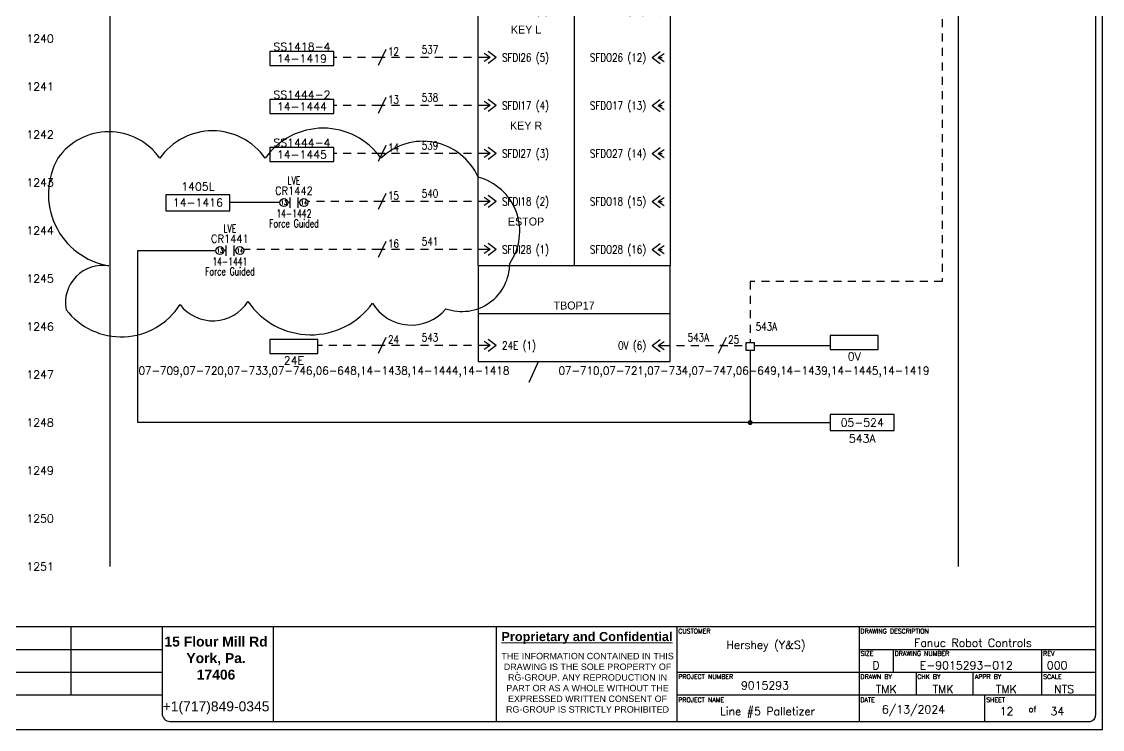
# Model space of a CAD drawing. Header units: inches. Extents: x 0 to 34.2, y 0 to 22.
# Drawn here: x 17.37 to 34.25, y -0.04 to 11.02 of the extents above; entities that cross this region are included whole.
import ezdxf
from ezdxf.enums import TextEntityAlignment as Align

# ---------------------------------------------------------------- set-up
doc = ezdxf.new("R2010")
doc.units = ezdxf.units.IN
doc.header["$MEASUREMENT"] = 0
doc.linetypes.add('HIDDEN2', pattern=[0.1875, 0.125, -0.0625])
for name, color, linetype in [('BLU_12AWG', 5, 'Continuous'), ('BLU_18AWG', 5, 'Continuous'), ('BLU_WHT_12AWG', 4, 'Continuous'), ('BLU_WHT_18AWG', 4, 'Continuous'), ('DESC', 150, 'Continuous'), ('DESCCHILD', 20, 'Continuous'), ('LOC', 8, 'Continuous'), ('MISC', 7, 'Continuous'), ('PSYMS', 7, 'Continuous'), ('SYMS', 7, 'Continuous'), ('TAGS', 1, 'Continuous'), ('TB_LABELS', 1, 'Continuous'), ('TERMS', 3, 'Continuous'), ('WIRENO', 3, 'Continuous'), ('WIREREF', 50, 'Continuous'), ('WIRES', 7, 'Continuous'), ('XREF', 7, 'Continuous'), ('XREFCHILD', 90, 'Continuous')]:
    doc.layers.add(name, color=color, linetype=linetype)
doc.styles.add('Annotative', font='arial.ttf')
doc.styles.add('Fields', font='simplex.shx', dxfattribs={"height": 0.185})
doc.styles.add('HAND', font='HAND.shx')
doc.styles.get("Standard").update_dxf_attribs({"font": 'arial.ttf'})
doc.styles.add('WD', font='romans.shx', dxfattribs={"height": 0.185})

# ---------------------------------------------------------------- blocks, each defined once
blk = doc.blocks.new('RG_Master_Ver_4_2_2')
at = {"color": 3}
for p, q in [((34.15, 0.194), (34.15, 21.734)), ((10.12, 1.563), (34.15, 1.563)), ((18.143, 1.563), (18.143, 0.496)), ((19.566, 1.563), (19.566, 0.203)), ((21.3, 1.563), (21.3, 0.072)), ((24.781, 1.562), (24.781, 0.072)), ((27.605, 1.563), (27.605, 0.072)), ((30.451, 1.563), (30.451, 0.072)), ((9.998, 1.207), (19.566, 1.207)), ((30.451, 1.207), (34.15, 1.207)), ((30.984, 1.207), (30.984, 0.852)), ((33.297, 1.207), (33.297, 0.852)), ((9.998, 0.852), (19.566, 0.852)), ((25.107, 0.852), (25.117, 0.852)), ((27.605, 0.852), (34.15, 0.852)), ((27.959, 0.852), (27.961, 0.852)), ((31.34, 0.852), (31.34, 0.496)), ((32.229, 0.852), (32.229, 0.496)), ((33.297, 0.852), (33.297, 0.496)), ((9.998, 0.496), (19.566, 0.496)), ((27.605, 0.496), (34.15, 0.496)), ((32.407, 0.496), (32.407, 0.085)), ((19.689, 0.081), (34.062, 0.081))]:
    blk.add_line(p, q, dxfattribs=at)
blk.add_lwpolyline([(0, -0.044), (34.25, -0.044), (34.25, 21.956), (0, 21.956)], close=True, dxfattribs=at)
for centre, radius, start, end in [((19.689, 0.203), 0.122, 180, 270), ((34.035, 0.192), 0.115, 283.6956, 0.7965)]:
    blk.add_arc(centre, radius, start, end, dxfattribs=at)
at = {"color": 3, "insert": (20.409, 1.406), "char_height": 0.14228, "attachment_point": 2}
blk.add_mtext_dynamic_manual_height_columns('{\\fArial|b1|i0|c0|p34;\\H1.08937x;15 Flour Mill Rd\\PYork, Pa. \\P17406}\\P\\P{\\H1.08937x;+1(717)849-0345}', width=1.73509, gutter_width=0.69, heights=[0], dxfattribs=at)
at = {"color": 3, "linetype": 'Continuous', "lineweight": 20, "insert": (26.201, 1.478), "char_height": 0.14228, "width": 2.80179, "attachment_point": 2, "style": 'Annotative'}
blk.add_mtext('{\\fArial|b1|i0|c0|p34;\\LProprietary and Confidential}', dxfattribs=at)
at = {"color": 3, "insert": (26.21, 1.152), "char_height": 0.1, "width": 2.78538, "attachment_point": 2, "style": 'Annotative'}
blk.add_mtext('THE INFORMATION CONTAINED IN THIS DRAWING IS THE SOLE PROPERTY OF RG-GROUP. ANY REPRODUCTION IN PART OR AS A WHOLE WITHOUT THE EXPRESSED WRITTEN CONSENT OF RG-GROUP IS STRICTLY PROHIBITED', dxfattribs=at)
at = {"insert": (30.807, 0.331), "char_height": 0.125, "attachment_point": 1, "style": 'Fields'}
blk.add_mtext('6/13/2024', dxfattribs=at)
at = {"style": 'Fields'}
for tag, p in [('DESCRIPTION_3', (13.116, 1.307)), ('DRN_3', (15.472, 1.307)), ('CHK_3', (16.529, 1.307)), ('APP_3', (17.552, 1.307)), ('DATE_3', (18.829, 1.307)), ('DRAWING_DESC', (32.229, 1.246)), ('CUSTOMER', (28.997, 1.214)), ('DESCRIPTION_2', (13.116, 0.951)), ('DRN_2', (15.472, 0.951)), ('CHK_2', (16.529, 0.951)), ('APP_2', (17.552, 0.951)), ('DATE_2', (18.829, 0.951)), ('SIZE', (30.715, 0.894)), ('DRAWING_#', (32.125, 0.894)), ('REV', (33.543, 0.894)), ('DESCRIPTION_1', (13.116, 0.596)), ('DRN_1', (15.472, 0.596)), ('CHK_1', (16.529, 0.596)), ('APP_1', (17.552, 0.596)), ('DATE_1', (18.829, 0.596)), ('PROJECT_#', (28.981, 0.581)), ('DRN_BY', (30.875, 0.524)), ('CHK_BY', (31.762, 0.524)), ('APP_BY', (32.75, 0.524)), ('SCALE', (33.652, 0.524)), ('PROJECT_NAME', (29.021, 0.176)), ('SHEETNUM', (32.753, 0.176)), ('TTL_SHTS', (33.547, 0.176))]:
    blk.add_attdef(tag, text='', height=0.125, dxfattribs=at).set_placement(p, align=Align.CENTER)
at = {"style": 'Fields', "flags": 9}
blk.add_attdef('WD_TB', (9.953, 0.194), '', height=0.0638, dxfattribs=at)
at = {"layer": 'TB_LABELS', "style": 'WD'}
for s, height, p in [('CUSTOMER', 0.0711, (27.627, 1.528)), ('DRAWING DESCRIPTION', 0.07114, (30.472, 1.528)), ('SIZE', 0.0711, (30.472, 1.179)), ('DRAWING NUMBER', 0.07114, (31.006, 1.179)), ('REV', 0.0711, (33.325, 1.179)), ('PROJECT NUMBER', 0.07114, (27.627, 0.816)), ('DRAWN BY', 0.0711, (30.472, 0.816)), ('CHK BY', 0.0711, (31.359, 0.816)), ('APPR BY', 0.0711, (32.258, 0.816)), ('SCALE', 0.0711, (33.325, 0.816)), ('PROJECT NAME', 0.07114, (27.627, 0.453)), ('DATE', 0.0711, (30.472, 0.453)), ('SHEET', 0.0711, (32.436, 0.453)), ('of', 0.0925, (33.098, 0.318))]:
    blk.add_text(s, height=height, dxfattribs=at).set_placement(p, align=Align.TOP_LEFT)
blk = doc.blocks.new('HDV1_017')
for p, q in [((-1.25, 0), (1.75, 0)), ((-1.25, -12.75), (-1.25, 0)), ((1.75, 0), (1.75, -12.75)), ((-1.25, -1), (0.25, -1)), ((0.25, -1), (0.25, -12.75)), ((1.75, -1), (0.25, -1)), ((-0.96875, -1.25), (-1.09375, -1.15625)), ((1.46875, -1.25), (1.59375, -1.15625)), ((-1.0625, -1.25), (-1.15625, -1.1875)), ((-1.0625, -1.25), (-1.15625, -1.3125)), ((-1.0625, -1.25), (-1.125, -1.25)), ((-0.96875, -1.25), (-1.09375, -1.34375)), ((1.46875, -1.25), (1.59375, -1.34375)), ((1.5625, -1.25), (1.65625, -1.1875)), ((1.5625, -1.25), (1.65625, -1.3125)), ((1.5625, -1.25), (1.625, -1.25)), ((-1.0625, -2), (-1.15625, -1.9375)), ((-1.0625, -2), (-1.15625, -2.0625)), ((-1.0625, -2), (-1.125, -2)), ((-0.96875, -2), (-1.09375, -1.90625)), ((-0.96875, -2), (-1.09375, -2.09375)), ((1.46875, -2), (1.59375, -1.90625)), ((1.46875, -2), (1.59375, -2.09375)), ((1.5625, -2), (1.65625, -1.9375)), ((1.5625, -2), (1.65625, -2.0625)), ((1.5625, -2), (1.625, -2)), ((-1.0625, -2.75), (-1.15625, -2.6875)), ((-0.96875, -2.75), (-1.09375, -2.65625)), ((1.46875, -2.75), (1.59375, -2.65625)), ((1.5625, -2.75), (1.65625, -2.6875)), ((-1.0625, -2.75), (-1.15625, -2.8125)), ((-1.0625, -2.75), (-1.125, -2.75)), ((-0.96875, -2.75), (-1.09375, -2.84375)), ((1.46875, -2.75), (1.59375, -2.84375)), ((1.5625, -2.75), (1.65625, -2.8125)), ((1.5625, -2.75), (1.625, -2.75)), ((-1.0625, -3.5), (-1.15625, -3.4375)), ((-1.0625, -3.5), (-1.15625, -3.5625)), ((-1.0625, -3.5), (-1.125, -3.5)), ((-0.96875, -3.5), (-1.09375, -3.40625)), ((-0.96875, -3.5), (-1.09375, -3.59375)), ((1.46875, -3.5), (1.59375, -3.40625)), ((1.46875, -3.5), (1.59375, -3.59375)), ((1.5625, -3.5), (1.65625, -3.4375)), ((1.5625, -3.5), (1.65625, -3.5625)), ((1.5625, -3.5), (1.625, -3.5)), ((-1.0625, -4.25), (-1.15625, -4.1875)), ((-0.96875, -4.25), (-1.09375, -4.15625)), ((1.46875, -4.25), (1.59375, -4.15625)), ((1.5625, -4.25), (1.65625, -4.1875)), ((-1.0625, -4.25), (-1.15625, -4.3125)), ((-1.0625, -4.25), (-1.125, -4.25)), ((-0.96875, -4.25), (-1.09375, -4.34375)), ((1.46875, -4.25), (1.59375, -4.34375)), ((1.5625, -4.25), (1.65625, -4.3125)), ((1.5625, -4.25), (1.625, -4.25)), ((-1.0625, -5), (-1.15625, -4.9375)), ((-1.0625, -5), (-1.15625, -5.0625)), ((-1.0625, -5), (-1.125, -5)), ((-0.96875, -5), (-1.09375, -4.90625)), ((-0.96875, -5), (-1.09375, -5.09375)), ((1.46875, -5), (1.59375, -4.90625)), ((1.46875, -5), (1.59375, -5.09375)), ((1.5625, -5), (1.65625, -4.9375)), ((1.5625, -5), (1.65625, -5.0625)), ((1.5625, -5), (1.625, -5)), ((-1.0625, -5.75), (-1.15625, -5.6875)), ((-0.96875, -5.75), (-1.09375, -5.65625)), ((1.46875, -5.75), (1.59375, -5.65625)), ((1.5625, -5.75), (1.65625, -5.6875)), ((-1.0625, -5.75), (-1.15625, -5.8125)), ((-1.0625, -5.75), (-1.125, -5.75)), ((-0.96875, -5.75), (-1.09375, -5.84375)), ((1.46875, -5.75), (1.59375, -5.84375)), ((1.5625, -5.75), (1.65625, -5.8125)), ((1.5625, -5.75), (1.625, -5.75)), ((-0.96875, -6.5), (-1.09375, -6.40625)), ((1.46875, -6.5), (1.59375, -6.40625)), ((-1.0625, -6.5), (-1.15625, -6.4375)), ((-1.0625, -6.5), (-1.15625, -6.5625)), ((-1.0625, -6.5), (-1.125, -6.5)), ((-0.96875, -6.5), (-1.09375, -6.59375)), ((1.46875, -6.5), (1.59375, -6.59375)), ((1.5625, -6.5), (1.65625, -6.4375)), ((1.5625, -6.5), (1.65625, -6.5625)), ((1.5625, -6.5), (1.625, -6.5)), ((-1.0625, -7.25), (-1.15625, -7.1875)), ((-1.0625, -7.25), (-1.15625, -7.3125)), ((-1.0625, -7.25), (-1.125, -7.25)), ((-0.96875, -7.25), (-1.09375, -7.15625)), ((-0.96875, -7.25), (-1.09375, -7.34375)), ((1.46875, -7.25), (1.59375, -7.15625)), ((1.46875, -7.25), (1.59375, -7.34375)), ((1.5625, -7.25), (1.65625, -7.1875)), ((1.5625, -7.25), (1.65625, -7.3125)), ((1.5625, -7.25), (1.625, -7.25)), ((-0.96875, -8), (-1.09375, -7.90625)), ((1.46875, -8), (1.59375, -7.90625)), ((-1.0625, -8), (-1.15625, -7.9375)), ((-1.0625, -8), (-1.15625, -8.0625)), ((-1.0625, -8), (-1.125, -8)), ((-0.96875, -8), (-1.09375, -8.09375)), ((1.46875, -8), (1.59375, -8.09375)), ((1.5625, -8), (1.65625, -7.9375)), ((1.5625, -8), (1.65625, -8.0625)), ((1.5625, -8), (1.625, -8)), ((-1.0625, -8.75), (-1.15625, -8.6875)), ((-1.0625, -8.75), (-1.15625, -8.8125)), ((-1.0625, -8.75), (-1.125, -8.75)), ((-0.96875, -8.75), (-1.09375, -8.65625)), ((-0.96875, -8.75), (-1.09375, -8.84375)), ((1.46875, -8.75), (1.59375, -8.65625)), ((1.46875, -8.75), (1.59375, -8.84375)), ((1.5625, -8.75), (1.65625, -8.6875)), ((1.5625, -8.75), (1.65625, -8.8125)), ((1.5625, -8.75), (1.625, -8.75)), ((-1.0625, -9.5), (-1.15625, -9.4375)), ((-0.96875, -9.5), (-1.09375, -9.40625)), ((1.46875, -9.5), (1.59375, -9.40625)), ((1.5625, -9.5), (1.65625, -9.4375)), ((-1.0625, -9.5), (-1.15625, -9.5625)), ((-1.0625, -9.5), (-1.125, -9.5)), ((-0.96875, -9.5), (-1.09375, -9.59375)), ((1.46875, -9.5), (1.59375, -9.59375)), ((1.5625, -9.5), (1.65625, -9.5625)), ((1.5625, -9.5), (1.625, -9.5)), ((-1.0625, -10.25), (-1.15625, -10.1875)), ((-1.0625, -10.25), (-1.15625, -10.3125)), ((-1.0625, -10.25), (-1.125, -10.25)), ((-0.96875, -10.25), (-1.09375, -10.15625)), ((-0.96875, -10.25), (-1.09375, -10.34375)), ((1.46875, -10.25), (1.59375, -10.15625)), ((1.46875, -10.25), (1.59375, -10.34375)), ((1.5625, -10.25), (1.65625, -10.1875)), ((1.5625, -10.25), (1.65625, -10.3125)), ((1.5625, -10.25), (1.625, -10.25)), ((-1.0625, -11), (-1.15625, -10.9375)), ((-0.96875, -11), (-1.09375, -10.90625)), ((1.46875, -11), (1.59375, -10.90625)), ((1.5625, -11), (1.65625, -10.9375)), ((-1.0625, -11), (-1.15625, -11.0625)), ((-1.0625, -11), (-1.125, -11)), ((-0.96875, -11), (-1.09375, -11.09375)), ((1.46875, -11), (1.59375, -11.09375)), ((1.5625, -11), (1.65625, -11.0625)), ((1.5625, -11), (1.625, -11)), ((-1.0625, -11.75), (-1.15625, -11.6875)), ((-1.0625, -11.75), (-1.15625, -11.8125)), ((-1.0625, -11.75), (-1.125, -11.75)), ((-0.96875, -11.75), (-1.09375, -11.65625)), ((-0.96875, -11.75), (-1.09375, -11.84375)), ((1.46875, -11.75), (1.59375, -11.65625)), ((1.46875, -11.75), (1.59375, -11.84375)), ((1.5625, -11.75), (1.65625, -11.6875)), ((1.5625, -11.75), (1.65625, -11.8125)), ((1.5625, -11.75), (1.625, -11.75)), ((-1.0625, -12.5), (-1.15625, -12.4375)), ((-0.96875, -12.5), (-1.09375, -12.40625)), ((1.46875, -12.5), (1.59375, -12.40625)), ((1.5625, -12.5), (1.65625, -12.4375)), ((-1.0625, -12.5), (-1.15625, -12.5625)), ((-1.0625, -12.5), (-1.125, -12.5)), ((-0.96875, -12.5), (-1.09375, -12.59375)), ((1.46875, -12.5), (1.59375, -12.59375)), ((1.5625, -12.5), (1.65625, -12.5625)), ((1.5625, -12.5), (1.625, -12.5)), ((-1.25, -12.75), (-1.25, -14.25)), ((-1.25, -12.75), (1.75, -12.75)), ((1.75, -14.25), (1.75, -12.75)), ((-1.25, -13.5), (1.75, -13.5)), ((-1.0625, -14), (-1.15625, -13.9375)), ((-1.0625, -14), (-1.15625, -14.0625)), ((-1.0625, -14), (-1.125, -14)), ((-0.96875, -14), (-1.09375, -13.90625)), ((-0.96875, -14), (-1.09375, -14.09375)), ((1.46875, -14), (1.59375, -13.90625)), ((1.46875, -14), (1.59375, -14.09375)), ((1.5625, -14), (1.65625, -13.9375)), ((1.5625, -14), (1.65625, -14.0625)), ((1.5625, -14), (1.625, -14)), ((-1.25, -14.25), (1.75, -14.25))]:
    blk.add_line(p, q)
at = {"style": 'HAND'}
for s, p in [('TBOP16', (-0.625, -0.875)), ('TBOP15', (1.125, -0.875)), ('TBOP17', (0.25, -13.375))]:
    blk.add_text(s, height=0.125, dxfattribs=at).set_placement(p, align=Align.MIDDLE)
at = {"style": 'WD', "width": 0.7}
for tag, p in [('INST', (0, 0.75)), ('LOC', (0, 0.625)), ('DESC1', (0, 0.5)), ('DESC2', (0, 0.375)), ('DESC3', (0, 0.25))]:
    blk.add_attdef(tag, text='', height=0.125, dxfattribs=at).set_placement(p, align=Align.MIDDLE_CENTER)
at = {"style": 'WD'}
blk.add_attdef('TAG1', text='', height=0.125, dxfattribs=at).set_placement((0, 0.125), align=Align.MIDDLE_CENTER)
at = {"style": 'WD', "flags": 9}
for tag, p in [('MFG', (0, -0.125)), ('ASSYCODE', (0, -0.375)), ('CAT', (0, -0.25)), ('FAMILY', (0, -0.5))]:
    blk.add_attdef(tag, text='', height=0.125, dxfattribs=at).set_placement(p, align=Align.MIDDLE_CENTER)
at = {"style": 'WD', "flags": 1}
for tag, p in [('X4TERM01', (-1.125, -1.25)), ('X1TERM21', (1.625, -1.25)), ('X4TERM02', (-1.125, -2)), ('X1TERM22', (1.625, -2)), ('X4TERM03', (-1.125, -2.75)), ('X1TERM23', (1.625, -2.75)), ('X4TERM04', (-1.125, -3.5)), ('X1TERM24', (1.625, -3.5)), ('X4TERM05', (-1.125, -4.25)), ('X1TERM25', (1.625, -4.25)), ('X4TERM06', (-1.125, -5)), ('X1TERM26', (1.625, -5)), ('X4TERM07', (-1.125, -5.75)), ('X1TERM27', (1.625, -5.75)), ('X4TERM08', (-1.125, -6.5)), ('X1TERM28', (1.625, -6.5)), ('X4TERM09', (-1.125, -7.25)), ('X1TERM29', (1.625, -7.25)), ('X4TERM10', (-1.125, -8)), ('X1TERM30', (1.625, -8)), ('X4TERM11', (-1.125, -8.75)), ('X1TERM31', (1.625, -8.75)), ('X4TERM12', (-1.125, -9.5)), ('X1TERM32', (1.625, -9.5)), ('X4TERM13', (-1.125, -10.25)), ('X1TERM33', (1.625, -10.25)), ('X4TERM14', (-1.125, -11)), ('X1TERM34', (1.625, -11)), ('X4TERM15', (-1.125, -11.75)), ('X1TERM35', (1.625, -11.75)), ('X4TERM16', (-1.125, -12.5)), ('X1TERM36', (1.625, -12.5)), ('X4TERM41', (-1.125, -14)), ('X1TERM42', (1.625, -14))]:
    blk.add_attdef(tag, p, '', height=0.005, dxfattribs=at)
at = {"style": 'WD', "width": 0.8}
for tag, p in [('TERM01', (-0.875, -1.25)), ('TERM02', (-0.875, -2)), ('TERM03', (-0.875, -2.75)), ('TERM04', (-0.875, -3.5)), ('TERM05', (-0.875, -4.25)), ('TERM06', (-0.875, -5)), ('TERM07', (-0.875, -5.75)), ('TERM08', (-0.875, -6.5)), ('TERM09', (-0.875, -7.25)), ('TERM10', (-0.875, -8)), ('TERM11', (-0.875, -8.75)), ('TERM12', (-0.875, -9.5)), ('TERM13', (-0.875, -10.25)), ('TERM14', (-0.875, -11)), ('TERM15', (-0.875, -11.75)), ('TERM16', (-0.875, -12.5)), ('TERM41', (-0.875, -14))]:
    blk.add_attdef(tag, text='', height=0.125, dxfattribs=at).set_placement(p, align=Align.MIDDLE_LEFT)
for tag, p in [('TERM21', (1.375, -1.25)), ('TERM22', (1.375, -2)), ('TERM23', (1.375, -2.75)), ('TERM24', (1.375, -3.5)), ('TERM25', (1.375, -4.25)), ('TERM26', (1.375, -5)), ('TERM27', (1.375, -5.75)), ('TERM28', (1.375, -6.5)), ('TERM29', (1.375, -7.25)), ('TERM30', (1.375, -8)), ('TERM31', (1.375, -8.75)), ('TERM32', (1.375, -9.5)), ('TERM33', (1.375, -10.25)), ('TERM34', (1.375, -11)), ('TERM35', (1.375, -11.75)), ('TERM36', (1.375, -12.5)), ('TERM42', (1.375, -14))]:
    blk.add_attdef(tag, text='', height=0.125, dxfattribs=at).set_placement(p, align=Align.MIDDLE_RIGHT)
blk = doc.blocks.new('WD_WNH')
at = {"linetype": 'Continuous', "style": 'WD', "width": 0.8}
blk.add_attdef('WIRENO', text='', height=0.125, dxfattribs=at).set_placement((0, 0.062), align=Align.CENTER)
at = {"style": 'WD', "flags": 1}
for tag, p in [('W01USER', (0, 0.078)), ('W02USER', (0, 0.07)), ('W03USER', (0, 0.062)), ('W04USER', (0, 0.055)), ('W05USER', (0, 0.047)), ('W06USER', (0, 0.039)), ('W07USER', (0, 0.031)), ('W08USER', (0, 0.023)), ('W09USER', (0, 0.016)), ('W10USER', (0, 0.008))]:
    blk.add_attdef(tag, text='', height=0.005, dxfattribs=at).set_placement(p, align=Align.CENTER)
blk = doc.blocks.new('HW02')
for p, q in [((0.062, 0.125), (-0.062, -0.125)), ((0.031, 0), (-0.031, 0))]:
    blk.add_line(p, q)
at = {"style": 'WD', "width": 0.7, "flags": 1}
for tag, p in [('INST', (0, 0.357)), ('LOC', (0, 0.188)), ('DESC1', (0, -0.456)), ('XREF', (0, -0.3)), ('DESC2', (0, -0.613))]:
    blk.add_attdef(tag, text='', height=0.125, dxfattribs=at).set_placement(p, align=Align.CENTER)
at = {"style": 'WD', "width": 0.8}
blk.add_attdef('TAG2', text='', height=0.125, dxfattribs=at).set_placement((-0.031, 0.031), align=Align.RIGHT)
at = {"style": 'WD', "flags": 1}
for tag, p in [('X4TERM01', (-0.031, 0)), ('X1TERM01', (0.031, 0))]:
    blk.add_attdef(tag, p, '', height=0.0125, dxfattribs=at)
at = {"style": 'WD'}
for tag, p in [('X2LINK', (0, 0.125)), ('X8LINK', (0, -0.125))]:
    blk.add_attdef(tag, p, '', height=0.01, dxfattribs=at)
at = {"style": 'WD', "flags": 9}
blk.add_attdef('FAMILY', text='', height=0.01, dxfattribs=at).set_placement((0.023, 0.118), align=Align.CENTER)
at = {"style": 'WD', "width": 0.8}
blk.add_attdef('RATING1', (0.094, 0.031), '', height=0.125, dxfattribs=at)
blk = doc.blocks.new('HA2D1_REF1')
for p, q in [((-0.0625, 0.109375), (-0.0625, -0.109375)), ((0.9375, 0.109375), (-0.0625, 0.109375)), ((0.9375, -0.109375), (0.9375, 0.109375)), ((-0.0625, -0.109375), (0.9375, -0.109375))]:
    blk.add_line(p, q)
at = {"style": 'WD', "flags": 1}
blk.add_attdef('SIGCODE', (0, 0.3125), '', height=0.125, dxfattribs=at)
at = {"style": 'WD'}
for tag, p in [('DESC1', (0.4375, 0.125)), ('XREF', (0.4375, -0.0625))]:
    blk.add_attdef(tag, text='', height=0.125, dxfattribs=at).set_placement(p, align=Align.CENTER)
blk = doc.blocks.new('HA2S1_REF1')
for p, q in [((0, 0.109), (0, -0.109)), ((0.75, 0.109), (0, 0.109)), ((0.75, -0.109), (0.75, 0.109)), ((0, -0.109), (0.75, -0.109))]:
    blk.add_line(p, q)
at = {"style": 'WD', "flags": 1}
blk.add_attdef('SIGCODE', (0.062, 0.158), '', height=0.125, dxfattribs=at)
at = {"style": 'WD'}
for tag, p in [('XREF', (0.375, -0.063)), ('DESC1', (0.375, -0.278))]:
    blk.add_attdef(tag, text='', height=0.125, dxfattribs=at).set_placement(p, align=Align.CENTER)
blk = doc.blocks.new('HT0W01')
for p, q in [((-0.062, 0.062), (0.062, 0.062)), ((-0.062, -0.062), (-0.062, 0.062)), ((0.062, 0.062), (0.062, -0.062)), ((0.062, -0.062), (-0.062, -0.062))]:
    blk.add_line(p, q)
at = {"style": 'WD'}
for tag, p, width in [('INST', (0.062, 0.42), 0.7), ('LOC', (0.062, 0.25), 0.7), ('DESC1', (0.05, -0.385), 0.8)]:
    blk.add_attdef(tag, p, '', height=0.125, dxfattribs=dict(at, width=width))
at = {"linetype": 'Continuous', "style": 'WD', "width": 0.8, "flags": 8}
blk.add_attdef('WIRENO', text='', height=0.125, dxfattribs=at).set_placement((0, 0.094), align=Align.CENTER)
at = {"style": 'WD', "flags": 1}
for tag, p, height in [('X4TERM01', (-0.062, 0), 0.0125), ('X4TERMDESC01', (-0.055, -0.023), 0.025), ('X2TERMDESC01', (-0.006, 0.029), 0.025), ('STRIPSEQ', (0, 0), 0.00125), ('X2TERM01', (0, 0.062), 0.0125), ('X1TERMDESC01', (0.039, 0.007), 0.025), ('X1TERM01', (0.062, 0), 0.0125), ('LINKTERM', (0, -0.002), 0.00125), ('X8TERM01', (0, -0.062), 0.0125), ('X8TERMDESC01', (0, -0.054), 0.025)]:
    blk.add_attdef(tag, p, '', height=height, dxfattribs=at)
at = {"linetype": 'Continuous', "style": 'WD'}
for tag, p, height, width, flags in [('TAGSTRIP', (0.05, -0.229), 0.125, 0.9, 8), ('CAT', (0.213, -0.406), 0.109, 0.8, 1), ('DESC2', (0.05, -0.541), 0.125, 0.8, 8), ('DESC3', (0.05, -0.698), 0.125, 0.8, 8)]:
    blk.add_attdef(tag, p, '', height=height, dxfattribs=dict(at, width=width, flags=flags))
at = {"linetype": 'Continuous', "style": 'WD', "width": 0.8, "flags": 1}
blk.add_attdef('MFG', text='', height=0.109, dxfattribs=at).set_placement((0.088, -0.406), align=Align.RIGHT)
at = {"style": 'WD', "width": 0.7, "flags": 1}
blk.add_attdef('ASSYCODE', (0.062, -0.281), '', height=0.01, dxfattribs=at)
blk = doc.blocks.new('HA2S1_REF_1')
for p, q in [((0, 0.25), (0, 0)), ((1, 0.25), (0, 0.25)), ((1, 0), (1, 0.25)), ((0, 0), (1, 0))]:
    blk.add_line(p, q)
at = {"style": 'WD', "flags": 1}
blk.add_attdef('SIGCODE', text='', height=0.125, dxfattribs=at).set_placement((0.5, 0.3125), align=Align.CENTER)
at = {"style": 'WD'}
for tag, p in [('XREF', (0.5, 0.0625)), ('DESC1', (0.5, -0.1875))]:
    blk.add_attdef(tag, text='', height=0.125, dxfattribs=at).set_placement(p, align=Align.CENTER)
blk = doc.blocks.new('HCR21T')
for p, q in [((-0.062, 0), (-0.094, 0)), ((0.094, 0), (0.062, 0))]:
    blk.add_line(p, q)
at = {"linetype": 'Continuous'}
for p, q in [((-0.062, 0.08), (-0.062, -0.08)), ((0.062, 0.08), (0.062, -0.08))]:
    blk.add_line(p, q, dxfattribs=at)
for centre in [(-0.156, 0), (0.156, 0)]:
    blk.add_circle(centre, 0.0625)
at = {"style": 'WD'}
for tag, width, p in [('INST', 0.7, (0, 0.451)), ('LOC', 0.7, (0, 0.281)), ('TAG2', 0.9, (0, 0.125)), ('XREF', 0.7, (0, -0.235)), ('DESC1', 0.7, (0, -0.387)), ('DESC2', 0.7, (0, -0.543))]:
    blk.add_attdef(tag, text='', height=0.125, dxfattribs=dict(at, width=width)).set_placement(p, align=Align.CENTER)
at = {"linetype": 'Continuous', "style": 'WD', "width": 0.8, "flags": 8}
for tag, p in [('TERM01', (-0.156, 0)), ('TERM02', (0.156, 0))]:
    blk.add_attdef(tag, text='', height=0.0625, dxfattribs=at).set_placement(p, align=Align.MIDDLE_CENTER)
at = {"style": 'WD'}
for tag, p, height, flags in [('X4TERM01', (-0.219, 0), 0.0125, 1), ('FAMILY', (0.097, 0.053), 0.01, 9), ('CONTACT', (0.097, 0.036), 0.01, 1), ('X1TERM02', (0.219, 0), 0.0125, 1)]:
    blk.add_attdef(tag, p, '', height=height, dxfattribs=dict(at, flags=flags))
for tag, p in [('X2LINK', (0, 0.125)), ('X8LINK', (0, -0.125))]:
    blk.add_attdef(tag, p, '', height=0.01, dxfattribs=at)
blk = doc.blocks.new('HA2D1_REF_1')
for p, q in [((0, 0.25), (0, 0)), ((1, 0.25), (0, 0.25)), ((1, 0), (1, 0.25)), ((0, 0), (1, 0))]:
    blk.add_line(p, q)
at = {"style": 'WD'}
for tag, p in [('DESC1', (0.5, 0.3125)), ('XREF', (0.5, 0.0625))]:
    blk.add_attdef(tag, text='', height=0.125, dxfattribs=at).set_placement(p, align=Align.CENTER)
at = {"style": 'WD', "flags": 1}
blk.add_attdef('SIGCODE', text='', height=0.125, dxfattribs=at).set_placement((0.5, -0.125), align=Align.CENTER)
blk = doc.blocks.new('WDDOT')
for radius in [0.03, 0.0187, 0.00929]:
    blk.add_circle((0, 0), radius)

msp = doc.modelspace()

# ---------------------------------------------------------------- linework, layer by layer
msp.add_line((25.446, 5.709), (25.293, 5.376))
msp.add_lwpolyline([(17.938, 8.881, 0.520567), (18.737, 7.2, 0.520567), (18.066, 6.515, 0.520567), (19.846, 6.594, 0.520567), (20.907, 6.642, 0.520567), (22.853, 6.617, 0.520567), (23.998, 6.53, 0.520567), (24.994, 7.238, 0.520567), (24.501, 8.587, 0.520567), (22.984, 8.881, 0.520567), (21.178, 8.881, 0.520567), (19.529, 8.881, 0.520567)], format="xyb", close=True)
at = {"layer": 'BLU_12AWG'}
msp.add_line((18.75, 21.125), (18.75, 2.5), dxfattribs=at)
at = {"layer": 'BLU_18AWG'}
msp.add_line((21.406, 8.188), (20.625, 8.188), dxfattribs=at)
at = {"layer": 'BLU_WHT_12AWG'}
msp.add_line((32, 21.125), (32, 2.5), dxfattribs=at)
at = {"layer": 'BLU_WHT_18AWG', "linetype": 'HIDDEN2'}
for p, q in [((31.75, 18.705), (31.75, 6.955)), ((31.75, 6.955), (28.75, 6.955)), ((28.75, 6.955), (28.75, 6))]:
    msp.add_line(p, q, dxfattribs=at)
at = {"layer": 'BLU_WHT_18AWG'}
for p, q in [((19.188, 4.75), (19.188, 7.438)), ((19.188, 7.438), (20.406, 7.438)), ((28.812, 5.955), (30, 5.955)), ((28.75, 5.875), (28.75, 4.75)), ((28.75, 4.75), (19.188, 4.75)), ((28.75, 4.75), (30, 4.75))]:
    msp.add_line(p, q, dxfattribs=at)
at = {"layer": 'WIRES', "linetype": 'HIDDEN2'}
for p, q in [((22.969, 10.455), (22.25, 10.455)), ((24.625, 10.455), (23.031, 10.455)), ((22.969, 9.705), (22.25, 9.705)), ((24.625, 9.705), (23.031, 9.705)), ((22.969, 8.955), (22.25, 8.955)), ((24.625, 8.955), (23.031, 8.955)), ((23, 8.205), (21.841, 8.205)), ((24.625, 8.205), (23.031, 8.205)), ((22.969, 7.455), (20.841, 7.455)), ((24.625, 7.455), (23.031, 7.455)), ((22.969, 5.955), (22, 5.955)), ((24.625, 5.955), (23.031, 5.955)), ((27.375, 5.955), (28.688, 5.955))]:
    msp.add_line(p, q, dxfattribs=at)

# ---------------------------------------------------------------- block references
ref = msp.add_blockref('RG_Master_Ver_4_2_2', (0, 0))
ref.add_attrib('CUSTOMER', 'Hershey (Y&S)', dxfattribs={"height": 0.125, "style": 'Fields'}).set_placement((28.997, 1.214), align=Align.CENTER)
ref.add_attrib('DRAWING_DESC', 'Fanuc Robot Controls', dxfattribs={"height": 0.125, "style": 'Fields'}).set_placement((32.229, 1.246), align=Align.CENTER)
ref.add_attrib('PROJECT_#', '9015293', dxfattribs={"height": 0.125, "style": 'Fields'}).set_placement((28.981, 0.581), align=Align.CENTER)
ref.add_attrib('PROJECT_NAME', 'Line #5 Palletizer', dxfattribs={"height": 0.125, "style": 'Fields'}).set_placement((29.021, 0.176), align=Align.CENTER)
ref.add_attrib('SIZE', 'D', dxfattribs={"height": 0.125, "style": 'Fields'}).set_placement((30.715, 0.894), align=Align.CENTER)
ref.add_attrib('APP_BY', 'TMK', dxfattribs={"height": 0.125, "style": 'Fields'}).set_placement((32.75, 0.524), align=Align.CENTER)
ref.add_attrib('DRAWING_#', 'E-9015293-012', dxfattribs={"height": 0.125, "style": 'Fields'}).set_placement((32.125, 0.894), align=Align.CENTER)
ref.add_attrib('REV', '000', dxfattribs={"height": 0.125, "style": 'Fields'}).set_placement((33.543, 0.894), align=Align.CENTER)
ref.add_attrib('SCALE', 'NTS', dxfattribs={"height": 0.125, "style": 'Fields'}).set_placement((33.652, 0.524), align=Align.CENTER)
ref.add_attrib('DRN_BY', 'TMK', dxfattribs={"height": 0.125, "style": 'Fields'}).set_placement((30.875, 0.524), align=Align.CENTER)
ref.add_attrib('CHK_BY', 'TMK', dxfattribs={"height": 0.125, "style": 'Fields'}).set_placement((31.762, 0.524), align=Align.CENTER)
ref.add_attrib('SHEETNUM', '12', dxfattribs={"height": 0.125, "style": 'Fields'}).set_placement((32.753, 0.176), align=Align.CENTER)
ref.add_attrib('TTL_SHTS', '34', dxfattribs={"height": 0.125, "style": 'Fields'}).set_placement((33.547, 0.176), align=Align.CENTER)
at = {"layer": 'SYMS'}
ref = msp.add_blockref('HDV1_017', (25.75, 19.955), dxfattribs=at)
ref.add_attrib('TERM01', 'SFDI11 (16)', dxfattribs={"layer": 'TERMS', "height": 0.125, "style": 'WD', "width": 0.8}).set_placement((24.875, 18.705), align=Align.MIDDLE_LEFT)
ref.add_attrib('TAG1', 'FANUC1254', dxfattribs={"layer": 'TAGS', "height": 0.125, "style": 'WD'}).set_placement((25.75, 20.08), align=Align.MIDDLE_CENTER)
ref.add_attrib('LOC', 'FLOOR', dxfattribs={"layer": 'LOC', "height": 0.125, "style": 'WD', "width": 0.7}).set_placement((25.75, 20.58), align=Align.MIDDLE_CENTER)
ref.add_attrib('TERM02', 'SFDI21 (15)', dxfattribs={"layer": 'TERMS', "height": 0.125, "style": 'WD', "width": 0.8}).set_placement((24.875, 17.955), align=Align.MIDDLE_LEFT)
ref.add_attrib('TERM03', 'SFDI12 (14)', dxfattribs={"layer": 'TERMS', "height": 0.125, "style": 'WD', "width": 0.8}).set_placement((24.875, 17.205), align=Align.MIDDLE_LEFT)
ref.add_attrib('TERM04', 'SFDI22 (13)', dxfattribs={"layer": 'TERMS', "height": 0.125, "style": 'WD', "width": 0.8}).set_placement((24.875, 16.455), align=Align.MIDDLE_LEFT)
ref.add_attrib('TERM05', 'SFDI13 (12)', dxfattribs={"layer": 'TERMS', "height": 0.125, "style": 'WD', "width": 0.8}).set_placement((24.875, 15.705), align=Align.MIDDLE_LEFT)
ref.add_attrib('TERM06', 'SFDI23 (11)', dxfattribs={"layer": 'TERMS', "height": 0.125, "style": 'WD', "width": 0.8}).set_placement((24.875, 14.955), align=Align.MIDDLE_LEFT)
ref.add_attrib('TERM07', 'SFDI14 (10)', dxfattribs={"layer": 'TERMS', "height": 0.125, "style": 'WD', "width": 0.8}).set_placement((24.875, 14.205), align=Align.MIDDLE_LEFT)
ref.add_attrib('TERM08', 'SFDI24 (9)', dxfattribs={"layer": 'TERMS', "height": 0.125, "style": 'WD', "width": 0.8}).set_placement((24.875, 13.455), align=Align.MIDDLE_LEFT)
ref.add_attrib('TERM09', 'SFDI15 (8)', dxfattribs={"layer": 'TERMS', "height": 0.125, "style": 'WD', "width": 0.8}).set_placement((24.875, 12.705), align=Align.MIDDLE_LEFT)
ref.add_attrib('TERM10', 'SFDI25 (7)', dxfattribs={"layer": 'TERMS', "height": 0.125, "style": 'WD', "width": 0.8}).set_placement((24.875, 11.955), align=Align.MIDDLE_LEFT)
ref.add_attrib('TERM11', 'SFDI16 (6)', dxfattribs={"layer": 'TERMS', "height": 0.125, "style": 'WD', "width": 0.8}).set_placement((24.875, 11.205), align=Align.MIDDLE_LEFT)
ref.add_attrib('TERM12', 'SFDI26 (5)', dxfattribs={"layer": 'TERMS', "height": 0.125, "style": 'WD', "width": 0.8}).set_placement((24.875, 10.455), align=Align.MIDDLE_LEFT)
ref.add_attrib('TERM13', 'SFDI17 (4)', dxfattribs={"layer": 'TERMS', "height": 0.125, "style": 'WD', "width": 0.8}).set_placement((24.875, 9.705), align=Align.MIDDLE_LEFT)
ref.add_attrib('TERM14', 'SFDI27 (3)', dxfattribs={"layer": 'TERMS', "height": 0.125, "style": 'WD', "width": 0.8}).set_placement((24.875, 8.955), align=Align.MIDDLE_LEFT)
ref.add_attrib('TERM15', 'SFDI18 (2)', dxfattribs={"layer": 'TERMS', "height": 0.125, "style": 'WD', "width": 0.8}).set_placement((24.875, 8.205), align=Align.MIDDLE_LEFT)
ref.add_attrib('TERM16', 'SFDI28 (1)', dxfattribs={"layer": 'TERMS', "height": 0.125, "style": 'WD', "width": 0.8}).set_placement((24.875, 7.455), align=Align.MIDDLE_LEFT)
ref.add_attrib('TERM21', 'SFDO11 (1)', dxfattribs={"layer": 'TERMS', "height": 0.125, "style": 'WD', "width": 0.8}).set_placement((27.125, 18.705), align=Align.MIDDLE_RIGHT)
ref.add_attrib('TERM22', 'SFDO21 (2)', dxfattribs={"layer": 'TERMS', "height": 0.125, "style": 'WD', "width": 0.8}).set_placement((27.125, 17.955), align=Align.MIDDLE_RIGHT)
ref.add_attrib('TERM23', 'SFDO12 (3)', dxfattribs={"layer": 'TERMS', "height": 0.125, "style": 'WD', "width": 0.8}).set_placement((27.125, 17.205), align=Align.MIDDLE_RIGHT)
ref.add_attrib('TERM24', 'SFDO22 (4)', dxfattribs={"layer": 'TERMS', "height": 0.125, "style": 'WD', "width": 0.8}).set_placement((27.125, 16.455), align=Align.MIDDLE_RIGHT)
ref.add_attrib('TERM25', 'SFDO13 (5)', dxfattribs={"layer": 'TERMS', "height": 0.125, "style": 'WD', "width": 0.8}).set_placement((27.125, 15.705), align=Align.MIDDLE_RIGHT)
ref.add_attrib('TERM26', 'SFDO23 (6)', dxfattribs={"layer": 'TERMS', "height": 0.125, "style": 'WD', "width": 0.8}).set_placement((27.125, 14.955), align=Align.MIDDLE_RIGHT)
ref.add_attrib('TERM27', 'SFDO14 (7)', dxfattribs={"layer": 'TERMS', "height": 0.125, "style": 'WD', "width": 0.8}).set_placement((27.125, 14.205), align=Align.MIDDLE_RIGHT)
ref.add_attrib('TERM28', 'SFDO24 (8)', dxfattribs={"layer": 'TERMS', "height": 0.125, "style": 'WD', "width": 0.8}).set_placement((27.125, 13.455), align=Align.MIDDLE_RIGHT)
ref.add_attrib('TERM29', 'SFDO15 (9)', dxfattribs={"layer": 'TERMS', "height": 0.125, "style": 'WD', "width": 0.8}).set_placement((27.125, 12.705), align=Align.MIDDLE_RIGHT)
ref.add_attrib('TERM30', 'SFDO25 (10)', dxfattribs={"layer": 'TERMS', "height": 0.125, "style": 'WD', "width": 0.8}).set_placement((27.125, 11.955), align=Align.MIDDLE_RIGHT)
ref.add_attrib('TERM31', 'SFDO16 (11)', dxfattribs={"layer": 'TERMS', "height": 0.125, "style": 'WD', "width": 0.8}).set_placement((27.125, 11.205), align=Align.MIDDLE_RIGHT)
ref.add_attrib('TERM32', 'SFDO26 (12)', dxfattribs={"layer": 'TERMS', "height": 0.125, "style": 'WD', "width": 0.8}).set_placement((27.125, 10.455), align=Align.MIDDLE_RIGHT)
ref.add_attrib('TERM33', 'SFDO17 (13)', dxfattribs={"layer": 'TERMS', "height": 0.125, "style": 'WD', "width": 0.8}).set_placement((27.125, 9.705), align=Align.MIDDLE_RIGHT)
ref.add_attrib('TERM34', 'SFDO27 (14)', dxfattribs={"layer": 'TERMS', "height": 0.125, "style": 'WD', "width": 0.8}).set_placement((27.125, 8.955), align=Align.MIDDLE_RIGHT)
ref.add_attrib('TERM35', 'SFDO18 (15)', dxfattribs={"layer": 'TERMS', "height": 0.125, "style": 'WD', "width": 0.8}).set_placement((27.125, 8.205), align=Align.MIDDLE_RIGHT)
ref.add_attrib('TERM36', 'SFDO28 (16)', dxfattribs={"layer": 'TERMS', "height": 0.125, "style": 'WD', "width": 0.8}).set_placement((27.125, 7.455), align=Align.MIDDLE_RIGHT)
ref.add_attrib('TERM41', '24E (1)', dxfattribs={"layer": 'TERMS', "height": 0.125, "style": 'WD', "width": 0.8}).set_placement((24.875, 5.955), align=Align.MIDDLE_LEFT)
ref.add_attrib('TERM42', '0V (6)', dxfattribs={"layer": 'TERMS', "height": 0.125, "style": 'WD', "width": 0.8}).set_placement((27.125, 5.955), align=Align.MIDDLE_RIGHT)
ref = msp.add_blockref('HA2D1_REF1', (21.312, 10.438), dxfattribs=at)
ref.add_attrib('XREF', '14-1419', dxfattribs={"layer": 'XREF', "height": 0.125, "style": 'WD'}).set_placement((21.75, 10.375), align=Align.CENTER)
ref.add_attrib('DESC1', 'SS1418-4', dxfattribs={"layer": 'DESC', "height": 0.125, "style": 'WD'}).set_placement((21.75, 10.562), align=Align.CENTER)
ref = msp.add_blockref('HW02', (23, 10.455), dxfattribs=at)
ref.add_attrib('RATING1', '12', (23.094, 10.486), dxfattribs={"layer": 'MISC', "height": 0.125, "style": 'WD', "width": 0.8})
ref = msp.add_blockref('HA2D1_REF1', (21.312, 9.688), dxfattribs=at)
ref.add_attrib('XREF', '14-1444', dxfattribs={"layer": 'XREF', "height": 0.125, "style": 'WD'}).set_placement((21.75, 9.625), align=Align.CENTER)
ref.add_attrib('DESC1', 'SS1444-2', dxfattribs={"layer": 'DESC', "height": 0.125, "style": 'WD'}).set_placement((21.75, 9.812), align=Align.CENTER)
ref = msp.add_blockref('HW02', (23, 9.705), dxfattribs=at)
ref.add_attrib('RATING1', '13', (23.094, 9.736), dxfattribs={"layer": 'MISC', "height": 0.125, "style": 'WD', "width": 0.8})
ref = msp.add_blockref('HA2D1_REF1', (21.312, 8.938), dxfattribs=at)
ref.add_attrib('XREF', '14-1445', dxfattribs={"layer": 'XREF', "height": 0.125, "style": 'WD'}).set_placement((21.75, 8.875), align=Align.CENTER)
ref.add_attrib('DESC1', 'SS1444-4', dxfattribs={"layer": 'DESC', "height": 0.125, "style": 'WD'}).set_placement((21.75, 9.062), align=Align.CENTER)
ref = msp.add_blockref('HW02', (23, 8.955), dxfattribs=at)
ref.add_attrib('RATING1', '14', (23.094, 8.986), dxfattribs={"layer": 'MISC', "height": 0.125, "style": 'WD', "width": 0.8})
ref = msp.add_blockref('HA2D1_REF_1', (19.625, 8.062), dxfattribs=at)
ref.add_attrib('XREF', '14-1416', dxfattribs={"layer": 'XREF', "height": 0.125, "style": 'WD'}).set_placement((20.125, 8.125), align=Align.CENTER)
ref.add_attrib('DESC1', '1405L', dxfattribs={"layer": 'DESC', "height": 0.125, "style": 'WD'}).set_placement((20.125, 8.375), align=Align.CENTER)
ref = msp.add_blockref('HCR21T', (21.625, 8.188), dxfattribs=at)
ref.add_attrib('LOC', 'LVE', dxfattribs={"layer": 'LOC', "height": 0.125, "style": 'WD', "width": 0.7}).set_placement((21.625, 8.469), align=Align.CENTER)
ref.add_attrib('TERM02', '14', dxfattribs={"layer": 'TERMS', "linetype": 'Continuous', "height": 0.0625, "style": 'WD', "width": 0.8, "flags": 8}).set_placement((21.781, 8.188), align=Align.MIDDLE_CENTER)
ref.add_attrib('TERM01', '13', dxfattribs={"layer": 'TERMS', "linetype": 'Continuous', "height": 0.0625, "style": 'WD', "width": 0.8, "flags": 8}).set_placement((21.469, 8.188), align=Align.MIDDLE_CENTER)
ref.add_attrib('XREF', '14-1442', dxfattribs={"layer": 'XREFCHILD', "height": 0.125, "style": 'WD', "width": 0.7}).set_placement((21.625, 7.953), align=Align.CENTER)
ref.add_attrib('DESC1', 'Force Guided', dxfattribs={"layer": 'DESCCHILD', "height": 0.125, "style": 'WD', "width": 0.7}).set_placement((21.625, 7.801), align=Align.CENTER)
ref.add_attrib('TAG2', 'CR1442', dxfattribs={"layer": 'TAGS', "height": 0.125, "style": 'WD', "width": 0.9}).set_placement((21.625, 8.312), align=Align.CENTER)
ref = msp.add_blockref('HW02', (23, 8.205), dxfattribs=at)
ref.add_attrib('RATING1', '15', (23.094, 8.236), dxfattribs={"layer": 'MISC', "height": 0.125, "style": 'WD', "width": 0.8})
ref = msp.add_blockref('HCR21T', (20.625, 7.438), dxfattribs=at)
ref.add_attrib('LOC', 'LVE', dxfattribs={"layer": 'LOC', "height": 0.125, "style": 'WD', "width": 0.7}).set_placement((20.625, 7.719), align=Align.CENTER)
ref.add_attrib('TERM02', '14', dxfattribs={"layer": 'TERMS', "linetype": 'Continuous', "height": 0.0625, "style": 'WD', "width": 0.8, "flags": 8}).set_placement((20.781, 7.438), align=Align.MIDDLE_CENTER)
ref.add_attrib('TERM01', '13', dxfattribs={"layer": 'TERMS', "linetype": 'Continuous', "height": 0.0625, "style": 'WD', "width": 0.8, "flags": 8}).set_placement((20.469, 7.438), align=Align.MIDDLE_CENTER)
ref.add_attrib('XREF', '14-1441', dxfattribs={"layer": 'XREFCHILD', "height": 0.125, "style": 'WD', "width": 0.7}).set_placement((20.625, 7.203), align=Align.CENTER)
ref.add_attrib('DESC1', 'Force Guided', dxfattribs={"layer": 'DESCCHILD', "height": 0.125, "style": 'WD', "width": 0.7}).set_placement((20.625, 7.051), align=Align.CENTER)
ref.add_attrib('TAG2', 'CR1441', dxfattribs={"layer": 'TAGS', "height": 0.125, "style": 'WD', "width": 0.9}).set_placement((20.625, 7.562), align=Align.CENTER)
ref = msp.add_blockref('HW02', (23, 7.455), dxfattribs=at)
ref.add_attrib('RATING1', '16', (23.094, 7.486), dxfattribs={"layer": 'MISC', "height": 0.125, "style": 'WD', "width": 0.8})
ref = msp.add_blockref('HT0W01', (28.75, 5.938), dxfattribs=at)
ref.add_attrib('WIRENO', '543A', dxfattribs={"layer": 'WIREREF', "linetype": 'Continuous', "height": 0.125, "style": 'WD', "width": 0.8, "flags": 8}).set_placement((29.003, 6.188), align=Align.CENTER)
ref = msp.add_blockref('HW02', (23, 5.955), dxfattribs=at)
ref.add_attrib('RATING1', '24', (23.094, 5.986), dxfattribs={"layer": 'MISC', "height": 0.125, "style": 'WD', "width": 0.8})
ref = msp.add_blockref('HA2S1_REF1', (30, 6), dxfattribs=at)
ref.add_attrib('XREF', '07-710,07-721,07-734,07-747,06-649,14-1439,14-1445,14-1419', dxfattribs={"layer": 'XREF', "height": 0.125, "style": 'WD', "width": 0.95}).set_placement((28.652, 5.5), align=Align.CENTER)
ref.add_attrib('DESC1', '0V', dxfattribs={"layer": 'DESC', "height": 0.125, "style": 'WD'}).set_placement((30.375, 5.722), align=Align.CENTER)
ref = msp.add_blockref('HW02', (28.312, 5.955), dxfattribs=at)
ref.add_attrib('RATING1', '25', (28.406, 5.986), dxfattribs={"layer": 'MISC', "height": 0.125, "style": 'WD', "width": 0.8})
ref = msp.add_blockref('HA2S1_REF1', (21.25, 5.938), dxfattribs=at)
ref.add_attrib('XREF', '07-709,07-720,07-733,07-746,06-648,14-1438,14-1444,14-1418', dxfattribs={"layer": 'XREF', "height": 0.125, "style": 'WD', "width": 0.95}).set_placement((22.093, 5.5), align=Align.CENTER)
ref.add_attrib('DESC1', '24E', dxfattribs={"layer": 'DESC', "height": 0.125, "style": 'WD'}).set_placement((21.625, 5.66), align=Align.CENTER)
msp.add_blockref('WDDOT', (28.75, 4.75), dxfattribs=at)
ref = msp.add_blockref('HA2S1_REF_1', (30, 4.625), dxfattribs=at)
ref.add_attrib('XREF', '05-524', dxfattribs={"layer": 'XREF', "height": 0.125, "style": 'WD'}).set_placement((30.5, 4.688), align=Align.CENTER)
ref.add_attrib('DESC1', '543A', dxfattribs={"layer": 'DESC', "height": 0.125, "style": 'WD'}).set_placement((30.5, 4.438), align=Align.CENTER)
at = {"layer": 'WIRENO'}
ref = msp.add_blockref('WD_WNH', (23.75, 10.455), dxfattribs=at)
ref.add_attrib('WIRENO', '537', dxfattribs={"linetype": 'Continuous', "height": 0.125, "style": 'WD', "width": 0.8}).set_placement((23.75, 10.518), align=Align.CENTER)
ref = msp.add_blockref('WD_WNH', (23.75, 9.705), dxfattribs=at)
ref.add_attrib('WIRENO', '538', dxfattribs={"linetype": 'Continuous', "height": 0.125, "style": 'WD', "width": 0.8}).set_placement((23.75, 9.768), align=Align.CENTER)
ref = msp.add_blockref('WD_WNH', (23.75, 8.955), dxfattribs=at)
ref.add_attrib('WIRENO', '539', dxfattribs={"linetype": 'Continuous', "height": 0.125, "style": 'WD', "width": 0.8}).set_placement((23.75, 9.018), align=Align.CENTER)
ref = msp.add_blockref('WD_WNH', (23.75, 8.205), dxfattribs=at)
ref.add_attrib('WIRENO', '540', dxfattribs={"linetype": 'Continuous', "height": 0.125, "style": 'WD', "width": 0.8}).set_placement((23.75, 8.268), align=Align.CENTER)
ref = msp.add_blockref('WD_WNH', (23.75, 7.455), dxfattribs=at)
ref.add_attrib('WIRENO', '541', dxfattribs={"linetype": 'Continuous', "height": 0.125, "style": 'WD', "width": 0.8}).set_placement((23.75, 7.518), align=Align.CENTER)
ref = msp.add_blockref('WD_WNH', (23.75, 5.955), dxfattribs=at)
ref.add_attrib('WIRENO', '543', dxfattribs={"linetype": 'Continuous', "height": 0.125, "style": 'WD', "width": 0.8}).set_placement((23.75, 6.018), align=Align.CENTER)
ref = msp.add_blockref('WD_WNH', (28.25, 5.955), dxfattribs=at)
ref.add_attrib('WIRENO', '543A', dxfattribs={"linetype": 'Continuous', "height": 0.125, "style": 'WD', "width": 0.8}).set_placement((27.94, 6.018), align=Align.CENTER)

# ---------------------------------------------------------------- texts
at = {"style": 'WD'}
for s, p in [('1240', (17.875, 10.75)), ('1241', (17.875, 10)), ('1242', (17.875, 9.25)), ('1243', (17.875, 8.5)), ('1244', (17.875, 7.75)), ('1245', (17.875, 7)), ('1246', (17.875, 6.25)), ('1247', (17.875, 5.5)), ('1248', (17.875, 4.75)), ('1249', (17.875, 4)), ('1250', (17.875, 3.25)), ('1251', (17.875, 2.5))]:
    msp.add_text(s, height=0.125, dxfattribs=at).set_placement(p, align=Align.MIDDLE_RIGHT)
at = {"layer": 'PSYMS', "style": 'HAND'}
for s, p in [('KEY L', (25.25, 10.83)), ('KEY R', (25.25, 9.33)), ('ESTOP', (25.25, 7.83))]:
    msp.add_text(s, height=0.125, dxfattribs=at).set_placement(p, align=Align.CENTER)

doc.saveas('drawing.dxf')
